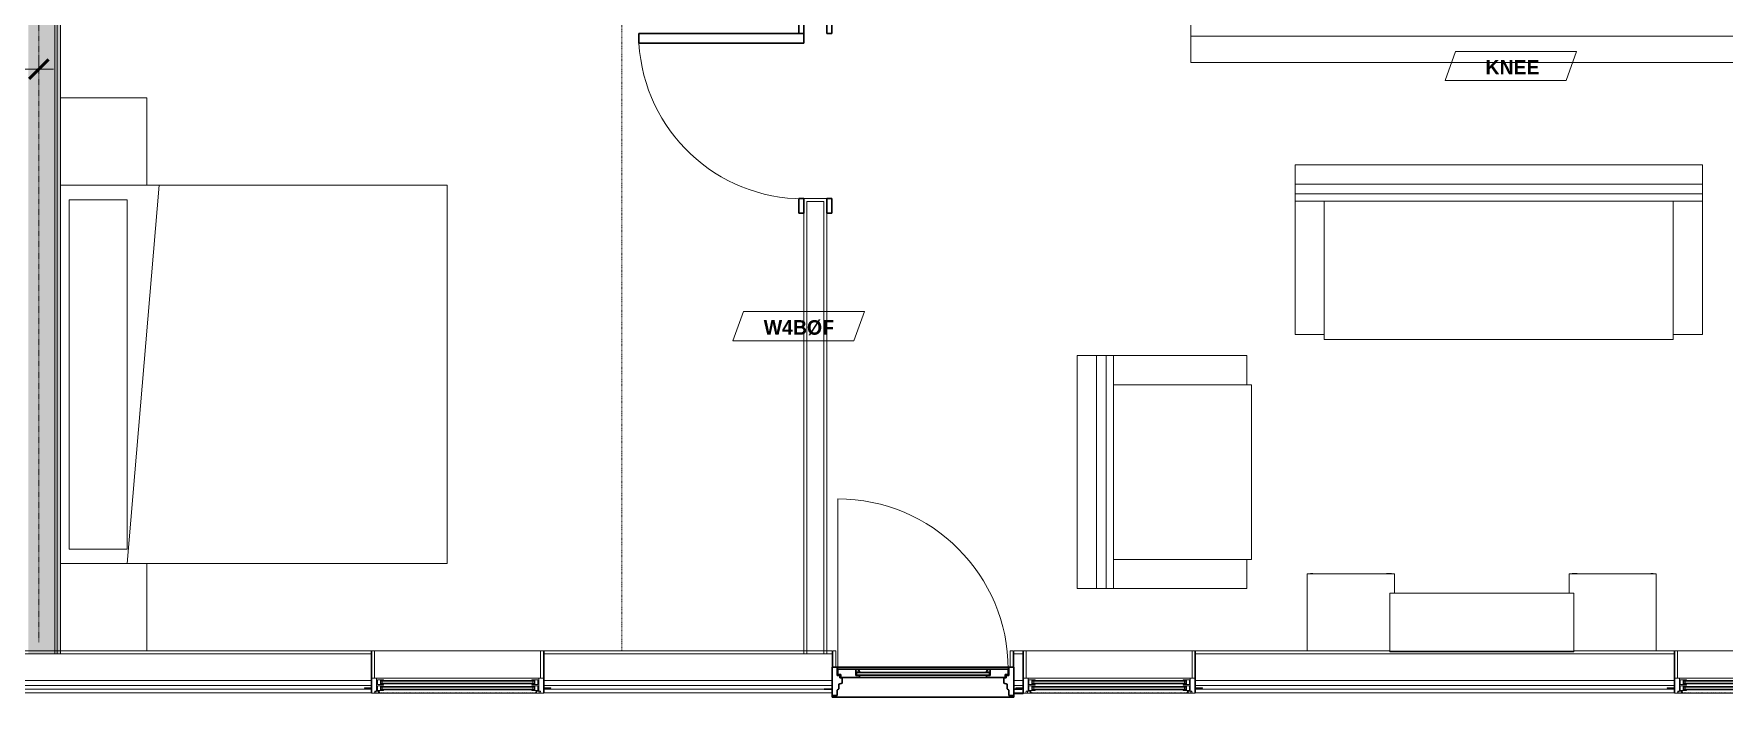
# Model space of a CAD drawing. Header units: inches. Extents: x -4010 to -1814, y 9846 to 12241.
# Drawn here: x -2514.2 to -2165.4, y 11275.4 to 11412.1 of the extents above; entities that cross this region are included whole.
import ezdxf

# ---------------------------------------------------------------- set-up
doc = ezdxf.new("R2010")
doc.units = ezdxf.units.IN
doc.header["$MEASUREMENT"] = 0
doc.linetypes.add('Dash', pattern=[0.25, 0.125, -0.125])
doc.linetypes.add('Dash 3_32_', pattern=[0.1875, 0.09375, -0.09375])
for name, color, linetype, lineweight in [('0-1', 7, 'Continuous', 5), ('0-2', 7, 'Continuous', 9), ('A-ANNO-DIMS', 211, 'Continuous', 9), ('A-ANNO-DIMS-32', 211, 'Continuous', 9), ('A-DETL-1', 90, 'Dash 3_32_', 18), ('A-DETL-GENF-HDLN-1', 7, 'Dash', 9), ('A-DETL-GENF-HDLN-2', 1, 'Continuous', 18), ('A-DOOR-1', 7, 'Continuous', 9), ('A-DOOR-2', 10, 'Continuous', 30), ('A-DOOR-3', 31, 'Continuous', 9), ('A-DOOR-4', 31, 'Continuous', 30), ('A-DOOR-FRAM-1', 7, 'Continuous', 9), ('A-DOOR-FRAM-2', 10, 'Continuous', 30), ('A-DOOR-FRAM-3', 31, 'Continuous', 30), ('A-DOOR-GLAZ-1', 7, 'Continuous', 9), ('A-GLAZ', 151, 'Continuous', 18), ('A-GLAZ-1', 10, 'Continuous', 30), ('A-GLAZ-2', 7, 'Continuous', 9), ('A-WALL', 113, 'Continuous', 18), ('A-WALL-1', 7, 'Continuous', 9), ('A-WALL-2', 250, 'Continuous', 18), ('A-WALL-3', 113, 'Continuous', 9), ('A-WALL-IDEN', 211, 'Continuous', 9), ('I-FURN', 30, 'Continuous', 9), ('I-FURN-HDLN', 30, 'Dash', 9), ('I-WALL-2', 241, 'Continuous', 5), ('I-WALL-3', 7, 'Continuous', 9), ('Q-CASE', 31, 'Continuous', 9)]:
    doc.layers.add(name, color=color, linetype=linetype, lineweight=lineweight)
doc.styles.add('Century Gothic', font='ufonts.com_century-gothic.ttf', dxfattribs={"height": 3})
doc.styles.add('Century Gothic_B_1', font='GOTHICB.TTF', dxfattribs={"height": 3})
doc.dimstyles.new('OD_1__HACK_2', dxfattribs={"dimscale": 12, "dimtxt": 3.132505, "dimasz": 0.333333, "dimexe": 0.25, "dimexo": 0.166667, "dimgap": 0.041667, "dimtad": 1, "dimdec": 4, "dimrnd": 0.0625, "dimzin": 3, "dimdsep": 46, "dimlunit": 4, "dimtxsty": 'Century Gothic', "dimblk1": 'OBLIQUE', "dimblk2": 'OBLIQUE', "dimsah": 1, "dimcen": 0.09, "dimdle": 0.25, "dimazin": 0, "dimtfac": 1, "dimtdec": 4, "dimtix": 1, "dimtmove": 0, "dimatfit": 3, "dimfxl": 1, "dimtvp": 1, "dimtfill": 1, "dimfrac": 2, "dimtolj": 1, "dimtzin": 0, "dimarcsym": 2})

# ---------------------------------------------------------------- blocks, each defined once
blk = doc.blocks.new('Bayer Built Door - 37-1_2__ x 81-3_4__ - 1st floor-3089957-UNIT PLANS - 1ST FLOOR')
at = {"layer": 'A-DOOR-1'}
blk.add_line((17.56, -0.53), (17.56, -35.66), dxfattribs=at)
blk.add_arc((17.56, -0.53), 35.13, 180, 270, dxfattribs=at)
at = {"layer": 'A-DOOR-2'}
for p, q in [((-16.95, 0.54), (-17.56, 0.53)), ((-17.56, 0.53), (-17.56, -0.53)), ((-16.95, 1.19), (-16.95, 0.54)), ((-16.95, 1.19), (-13.13, 1.19)), ((-13.87, 0.78), (-13.13, 0.78)), ((-13.87, -0.53), (-13.87, 0.78)), ((-13.13, 0.03), (-13.87, 0.03)), ((-13.13, 0.87), (-13.16, 1.19)), ((13.12, 1.19), (-13.13, 1.19)), ((-13.13, 0.78), (-13.13, 0.87)), ((-13.13, -0.03), (-13.13, 0.03)), ((13.12, 0.87), (13.16, 1.19)), ((13.12, 0.78), (13.12, 0.87)), ((13.87, 0.78), (13.12, 0.78)), ((13.12, 0.03), (13.87, 0.03)), ((13.12, -0.03), (13.12, 0.03)), ((16.95, 1.19), (13.12, 1.19)), ((13.87, -0.53), (13.87, 0.78)), ((16.95, 1.19), (16.95, 0.54)), ((16.95, 0.54), (17.56, 0.53)), ((17.56, 0.53), (17.56, -0.53)), ((-17.56, -0.53), (-13.13, -0.53)), ((-13.87, -0.47), (-13.36, -0.47)), ((-13.87, -0.53), (-13.87, -0.47)), ((-13.36, -0.47), (-13.16, -0.22)), ((-13.16, -0.22), (-13.13, -0.03)), ((13.12, -0.53), (-13.13, -0.53)), ((13.16, -0.22), (13.12, -0.03)), ((17.56, -0.53), (13.12, -0.53)), ((13.36, -0.47), (13.16, -0.22)), ((13.87, -0.47), (13.36, -0.47)), ((13.87, -0.53), (13.87, -0.47))]:
    blk.add_line(p, q, dxfattribs=at)
at = {"layer": 'A-DOOR-FRAM-1'}
for p, q in [((-18, -1), (-18.63, -1)), ((-18.63, -1), (-18.63, -4.31)), ((-18, -4.31), (-18, -1)), ((18.62, -1), (18, -1)), ((18, -1), (18, -4.31)), ((18.62, -4.31), (18.62, -1)), ((-18.63, -4.31), (-18, -4.31)), ((18, -4.31), (18.62, -4.31))]:
    blk.add_line(p, q, dxfattribs=at)
at = {"layer": 'A-DOOR-FRAM-2'}
for p, q in [((-20.38, 3.56), (-18.75, 3.56)), ((18.75, 5.22), (-18.75, 5.22)), ((-18.75, 5.22), (-18.75, 4.31)), ((-18.75, 4.87), (-18.75, -1)), ((-18.75, 4.87), (-17.72, 4.87)), ((-17.72, 3.75), (-17.72, 4.87)), ((-17.38, 3.51), (-17.72, 3.75)), ((-17.38, 2.51), (-17.38, 3.51)), ((17.38, 3.51), (17.72, 3.75)), ((17.38, 2.51), (17.38, 3.51)), ((17.72, 3.75), (17.72, 4.87)), ((18.75, 4.87), (17.72, 4.87)), ((18.75, 4.31), (18.75, 5.22)), ((18.75, 4.87), (18.75, -1)), ((20.37, 3.56), (18.75, 3.56)), ((-17.72, 0.78), (-17.14, 0.78)), ((-17.72, -1), (-17.72, 0.78)), ((-16.69, 2.36), (-17.38, 2.51)), ((-17.14, 0.78), (-17.14, 1.22)), ((-17.14, 1.22), (-16.69, 1.22)), ((-16.69, 1.22), (-16.69, 2.36)), ((16.69, 2.36), (17.38, 2.51)), ((16.69, 1.22), (16.69, 2.36)), ((17.14, 1.22), (16.69, 1.22)), ((17.14, 0.78), (17.14, 1.22)), ((17.72, 0.78), (17.14, 0.78)), ((17.72, -1), (17.72, 0.78)), ((-18.37, -1), (-18.75, -1)), ((-18.75, -1), (-17.72, -1)), ((-18.75, -1), (-18.63, -1)), ((-18, -1), (18, -1)), ((18.75, -1), (17.72, -1)), ((18.62, -1), (18.75, -1))]:
    blk.add_line(p, q, dxfattribs=at)
at = {"layer": 'A-DOOR-GLAZ-1'}
for p, q in [((-13.13, 0.62), (-13.87, 0.62)), ((-13.87, 0.19), (-13.13, 0.19)), ((-13.66, 0.62), (-13.66, 0.19)), ((13.12, 0.78), (-13.13, 0.78)), ((13.12, 0.62), (-13.13, 0.62)), ((13.12, 0.19), (-13.13, 0.19)), ((13.12, 0.03), (-13.13, 0.03)), ((13.12, 0.62), (13.87, 0.62)), ((13.87, 0.19), (13.12, 0.19)), ((13.66, 0.62), (13.66, 0.19))]:
    blk.add_line(p, q, dxfattribs=at)
blk = doc.blocks.new('Window-Double_Hung-Marvin-Essential - ESDH3066 - 1st Floor-3090191-UNIT PLANS - 1ST FLOOR')
at = {"layer": 'A-DETL-GENF-HDLN-1'}
blk.add_line((16.1, 4.34), (-16.5, 4.34), dxfattribs=at)
at = {"layer": 'A-DETL-GENF-HDLN-2'}
for p, q in [((-17.75, 4.41), (-17.16, 4.41)), ((-17.75, 4.41), (-17.75, 1.31)), ((-17.08, 4), (-17.16, 4.41)), ((-17.08, 4), (-16.19, 4)), ((-16.85, 4.37), (-16.85, 4)), ((-16.3, 4.37), (-16.85, 4.37)), ((-16.38, 3.9), (-16.72, 3.9)), ((-16.72, 3.9), (-16.72, 1.31)), ((-15.34, 3.81), (-16.56, 3.81)), ((-16.56, 2.87), (-16.56, 3.81)), ((-16.38, 4), (-16.38, 3.9)), ((-16.3, 4.14), (-16.3, 4.37)), ((-16.18, 4.14), (-16.3, 4.14)), ((-16.19, 4.09), (-16.1, 4.09)), ((-16.19, 4), (-16.19, 4.09)), ((-16.18, 4.34), (-16.1, 4.34)), ((-16.18, 4.34), (-16.18, 4.14)), ((-16.1, 4.09), (-16.1, 4.34)), ((-15.94, 2.99), (-15.94, 3.71)), ((-15.94, 3.71), (-15.28, 3.71)), ((-15.84, 3.01), (-15.84, 3.7)), ((-15.54, 3.13), (-15.54, 3.57)), ((-15.34, 3.81), (-15.28, 3.75)), ((-15.28, 3.71), (-15.28, 3.75)), ((15.34, 3.81), (15.28, 3.75)), ((15.28, 3.71), (15.28, 3.75)), ((15.94, 3.71), (15.28, 3.71)), ((15.34, 3.81), (16.56, 3.81)), ((15.54, 3.13), (15.54, 3.57)), ((15.84, 3.01), (15.84, 3.7)), ((15.94, 2.99), (15.94, 3.71)), ((16.18, 4.34), (16.1, 4.34)), ((16.1, 4.09), (16.1, 4.34)), ((16.19, 4.09), (16.1, 4.09)), ((16.18, 4.34), (16.18, 4.14)), ((16.18, 4.14), (16.3, 4.14)), ((16.19, 4), (16.19, 4.09)), ((17.08, 4), (16.19, 4)), ((16.3, 4.14), (16.3, 4.37)), ((16.3, 4.37), (16.85, 4.37)), ((16.38, 4), (16.38, 3.9)), ((16.38, 3.9), (16.72, 3.9)), ((16.56, 2.87), (16.56, 3.81)), ((16.72, 3.9), (16.72, 1.31)), ((16.85, 4.37), (16.85, 4)), ((17.08, 4), (17.16, 4.41)), ((17.75, 4.41), (17.16, 4.41)), ((17.75, 4.41), (17.75, 1.31)), ((-19.25, 3.36), (-19.25, 3.31)), ((-17.75, 3.36), (-19.25, 3.36)), ((-19.25, 3.31), (-17.9, 3.31)), ((-17.9, 3.31), (-17.9, 3.2)), ((-17.9, 3.2), (-17.75, 3.2)), ((-16.72, 1.31), (-17.75, 1.31)), ((-17.13, 1.28), (-17.13, -4.31)), ((-16.56, 2.87), (-15.34, 2.87)), ((-15.34, 2.59), (-16.56, 2.59)), ((-16.56, 1.66), (-16.56, 2.59)), ((-16.56, 1.66), (-15.34, 1.66)), ((-15.28, 2.99), (-15.94, 2.99)), ((-15.94, 1.77), (-15.94, 2.49)), ((-15.94, 2.49), (-15.28, 2.49)), ((-15.28, 1.77), (-15.94, 1.77)), ((-15.84, 1.79), (-15.84, 2.48)), ((-15.54, 1.92), (-15.54, 2.35)), ((-15.34, 2.87), (-15.28, 2.94)), ((-15.34, 2.59), (-15.28, 2.53)), ((-15.34, 1.66), (-15.28, 1.72)), ((-15.28, 2.94), (-15.28, 2.99)), ((-15.28, 2.49), (-15.28, 2.53)), ((-15.28, 1.72), (-15.28, 1.77)), ((15.28, 2.94), (15.28, 2.99)), ((15.28, 2.99), (15.94, 2.99)), ((15.34, 2.87), (15.28, 2.94)), ((15.34, 2.59), (15.28, 2.53)), ((15.28, 2.49), (15.28, 2.53)), ((15.94, 2.49), (15.28, 2.49)), ((15.28, 1.72), (15.28, 1.77)), ((15.28, 1.77), (15.94, 1.77)), ((15.34, 1.66), (15.28, 1.72)), ((16.56, 2.87), (15.34, 2.87)), ((15.34, 2.59), (16.56, 2.59)), ((16.56, 1.66), (15.34, 1.66)), ((15.54, 1.92), (15.54, 2.35)), ((15.84, 1.79), (15.84, 2.48)), ((15.94, 1.77), (15.94, 2.49)), ((16.56, 1.66), (16.56, 2.59)), ((16.72, 1.31), (17.75, 1.31)), ((17.12, -4.31), (17.12, 1.28)), ((17.75, 3.36), (19.25, 3.36)), ((17.9, 3.2), (17.75, 3.2)), ((17.9, 3.31), (17.9, 3.2)), ((19.25, 3.31), (17.9, 3.31)), ((19.25, 3.36), (19.25, 3.31)), ((-17.13, -4.31), (-17.75, -4.31)), ((17.12, -4.31), (17.75, -4.31))]:
    blk.add_line(p, q, dxfattribs=at)
at = {"layer": 'A-GLAZ'}
for p, q in [((15.84, 3.7), (-15.84, 3.7)), ((15.84, 3.57), (-15.84, 3.57)), ((15.84, 3.13), (-15.84, 3.13)), ((15.84, 3.01), (-15.84, 3.01)), ((15.84, 2.48), (-15.84, 2.48)), ((15.84, 2.35), (-15.84, 2.35)), ((15.84, 1.92), (-15.84, 1.92)), ((15.84, 1.79), (-15.84, 1.79))]:
    blk.add_line(p, q, dxfattribs=at)
at = {"layer": 'A-GLAZ-1'}
for p, q in [((-17.75, 4.41), (-17.75, 1.31)), ((17.75, 1.31), (17.75, 4.41)), ((-17.75, 1.28), (-17.75, -4.31)), ((17.75, -4.31), (17.75, 1.28))]:
    blk.add_line(p, q, dxfattribs=at)
at = {"layer": 'A-GLAZ-2'}
for p, q in [((17.75, 4.41), (-17.75, 4.41)), ((19.62, 4.56), (17.75, 4.56)), ((17.75, 4.56), (17.75, 4.41)), ((17.75, 4.31), (19.62, 4.31)), ((19.62, 4.31), (19.62, 4.56)), ((-17.75, 1.31), (17.75, 1.31)), ((-17.75, -4.31), (17.75, -4.31))]:
    blk.add_line(p, q, dxfattribs=at)
blk = doc.blocks.new('Window-Double_Hung-Marvin-Essential - ESDH3066 - 1st Floor-3090114-UNIT PLANS - 1ST FLOOR')
at = {"layer": 'A-DETL-GENF-HDLN-1'}
blk.add_line((16.1, -4.34), (-16.5, -4.34), dxfattribs=at)
at = {"layer": 'A-DETL-GENF-HDLN-2'}
for p, q in [((-17.13, 4.31), (-17.75, 4.31)), ((-17.13, -1.28), (-17.13, 4.31)), ((17.12, 4.31), (17.75, 4.31)), ((17.12, 4.31), (17.12, -1.28)), ((-19.25, -3.36), (-19.25, -3.31)), ((-19.25, -3.31), (-17.9, -3.31)), ((-17.75, -3.36), (-19.25, -3.36)), ((-17.9, -3.31), (-17.9, -3.2)), ((-17.9, -3.2), (-17.75, -3.2)), ((-16.72, -1.31), (-17.75, -1.31)), ((-17.75, -4.41), (-17.75, -1.31)), ((-16.72, -3.9), (-16.72, -1.31)), ((-16.56, -1.66), (-15.34, -1.66)), ((-16.56, -1.66), (-16.56, -2.59)), ((-15.34, -2.59), (-16.56, -2.59)), ((-16.56, -2.88), (-15.34, -2.88)), ((-16.56, -2.88), (-16.56, -3.81)), ((-15.28, -1.77), (-15.94, -1.77)), ((-15.94, -1.77), (-15.94, -2.49)), ((-15.94, -2.49), (-15.28, -2.49)), ((-15.28, -2.99), (-15.94, -2.99)), ((-15.94, -2.99), (-15.94, -3.71)), ((-15.84, -1.79), (-15.84, -2.48)), ((-15.84, -3.01), (-15.84, -3.7)), ((-15.54, -1.92), (-15.54, -2.35)), ((-15.54, -3.13), (-15.54, -3.57)), ((-15.34, -1.66), (-15.28, -1.72)), ((-15.34, -2.59), (-15.28, -2.53)), ((-15.34, -2.88), (-15.28, -2.94)), ((-15.28, -1.72), (-15.28, -1.77)), ((-15.28, -2.49), (-15.28, -2.53)), ((-15.28, -2.94), (-15.28, -2.99)), ((15.34, -1.66), (15.28, -1.72)), ((15.28, -1.72), (15.28, -1.77)), ((15.28, -1.77), (15.94, -1.77)), ((15.28, -2.49), (15.28, -2.53)), ((15.94, -2.49), (15.28, -2.49)), ((15.34, -2.59), (15.28, -2.53)), ((15.34, -2.88), (15.28, -2.94)), ((15.28, -2.94), (15.28, -2.99)), ((15.28, -2.99), (15.94, -2.99)), ((16.56, -1.66), (15.34, -1.66)), ((15.34, -2.59), (16.56, -2.59)), ((16.56, -2.88), (15.34, -2.88)), ((15.54, -1.92), (15.54, -2.35)), ((15.54, -3.13), (15.54, -3.57)), ((15.84, -1.79), (15.84, -2.48)), ((15.84, -3.01), (15.84, -3.7)), ((15.94, -1.77), (15.94, -2.49)), ((15.94, -2.99), (15.94, -3.71)), ((16.56, -1.66), (16.56, -2.59)), ((16.56, -2.88), (16.56, -3.81)), ((16.72, -3.9), (16.72, -1.31)), ((16.72, -1.31), (17.75, -1.31)), ((17.75, -4.41), (17.75, -1.31)), ((17.9, -3.2), (17.75, -3.2)), ((17.75, -3.36), (19.25, -3.36)), ((17.9, -3.31), (17.9, -3.2)), ((19.25, -3.31), (17.9, -3.31)), ((19.25, -3.36), (19.25, -3.31)), ((-17.75, -4.41), (-17.16, -4.41)), ((-17.08, -4), (-17.16, -4.41)), ((-17.08, -4), (-16.19, -4)), ((-16.85, -4.37), (-16.85, -4)), ((-16.3, -4.37), (-16.85, -4.37)), ((-16.38, -3.9), (-16.72, -3.9)), ((-15.34, -3.81), (-16.56, -3.81)), ((-16.38, -4), (-16.38, -3.9)), ((-16.18, -4.14), (-16.3, -4.14)), ((-16.3, -4.14), (-16.3, -4.37)), ((-16.19, -4), (-16.19, -4.09)), ((-16.19, -4.09), (-16.1, -4.09)), ((-16.18, -4.34), (-16.18, -4.14)), ((-16.18, -4.34), (-16.1, -4.34)), ((-16.1, -4.09), (-16.1, -4.34)), ((-15.94, -3.71), (-15.28, -3.71)), ((-15.34, -3.81), (-15.28, -3.75)), ((-15.28, -3.71), (-15.28, -3.75)), ((15.28, -3.71), (15.28, -3.75)), ((15.94, -3.71), (15.28, -3.71)), ((15.34, -3.81), (15.28, -3.75)), ((15.34, -3.81), (16.56, -3.81)), ((16.19, -4.09), (16.1, -4.09)), ((16.1, -4.09), (16.1, -4.34)), ((16.18, -4.34), (16.1, -4.34)), ((16.18, -4.34), (16.18, -4.14)), ((16.18, -4.14), (16.3, -4.14)), ((17.08, -4), (16.19, -4)), ((16.19, -4), (16.19, -4.09)), ((16.3, -4.14), (16.3, -4.37)), ((16.3, -4.37), (16.85, -4.37)), ((16.38, -4), (16.38, -3.9)), ((16.38, -3.9), (16.72, -3.9)), ((16.85, -4.37), (16.85, -4)), ((17.08, -4), (17.16, -4.41)), ((17.75, -4.41), (17.16, -4.41))]:
    blk.add_line(p, q, dxfattribs=at)
at = {"layer": 'A-GLAZ'}
for p, q in [((15.84, -1.79), (-15.84, -1.79)), ((15.84, -1.92), (-15.84, -1.92)), ((15.84, -2.35), (-15.84, -2.35)), ((15.84, -2.48), (-15.84, -2.48)), ((15.84, -3.01), (-15.84, -3.01)), ((15.84, -3.13), (-15.84, -3.13)), ((15.84, -3.57), (-15.84, -3.57)), ((15.84, -3.7), (-15.84, -3.7))]:
    blk.add_line(p, q, dxfattribs=at)
at = {"layer": 'A-GLAZ-1'}
for p, q in [((-17.75, -1.28), (-17.75, 4.31)), ((17.75, 4.31), (17.75, -1.28)), ((-17.75, -4.41), (-17.75, -1.31)), ((17.75, -1.31), (17.75, -4.41))]:
    blk.add_line(p, q, dxfattribs=at)
at = {"layer": 'A-GLAZ-2'}
for p, q in [((-17.75, 4.31), (17.75, 4.31)), ((-17.75, -1.31), (17.75, -1.31)), ((17.75, -4.41), (-17.75, -4.41))]:
    blk.add_line(p, q, dxfattribs=at)
blk = doc.blocks.new('CTR - 1st Phase - Shell_rvt-1-UNIT PLANS - 1ST FLOOR')
at = {"layer": 'A-WALL-1'}
for p, q in [((-2444.47, 11284.91), (-2542.37, 11284.91)), ((-2349.47, 11284.91), (-2408.97, 11284.91)), ((-2349.47, 11276.29), (-2349.47, 11284.91)), ((-2310.07, 11284.91), (-2311.97, 11284.91)), ((-2311.97, 11284.91), (-2311.97, 11276.29)), ((-2234.43, 11284.91), (-2274.57, 11284.91)), ((-2175.67, 11284.91), (-2196.43, 11284.91)), ((-2444.47, 11279.29), (-2444.47, 11279.32)), ((-2408.97, 11279.32), (-2408.97, 11279.29)), ((-2310.07, 11279.29), (-2310.07, 11279.32)), ((-2274.57, 11279.32), (-2274.57, 11279.29)), ((-2175.67, 11279.29), (-2175.67, 11279.32)), ((-2542.37, 11276.29), (-2444.47, 11276.29)), ((-2408.97, 11276.29), (-2349.47, 11276.29)), ((-2311.97, 11276.29), (-2311.95, 11276.29)), ((-2274.57, 11276.29), (-2175.67, 11276.29))]:
    blk.add_line(p, q, dxfattribs=at)
at = {"layer": 'A-WALL-2'}
for p, q in [((-2444.47, 11284.29), (-2542.37, 11284.29)), ((-2349.47, 11284.29), (-2408.97, 11284.29)), ((-2310.07, 11284.29), (-2311.97, 11284.29)), ((-2175.67, 11284.29), (-2274.57, 11284.29)), ((-2444.47, 11278.79), (-2542.37, 11278.79)), ((-2349.47, 11278.79), (-2408.97, 11278.79)), ((-2310.07, 11278.79), (-2311.97, 11278.79)), ((-2175.67, 11278.79), (-2274.57, 11278.79)), ((-2444.47, 11277.79), (-2542.37, 11277.79)), ((-2444.47, 11277.04), (-2542.37, 11277.04)), ((-2349.47, 11277.79), (-2408.97, 11277.79)), ((-2349.47, 11277.04), (-2408.97, 11277.04)), ((-2310.07, 11277.79), (-2311.97, 11277.79)), ((-2310.07, 11277.04), (-2311.97, 11277.04)), ((-2175.67, 11277.79), (-2274.57, 11277.79)), ((-2175.67, 11277.04), (-2274.57, 11277.04))]:
    blk.add_line(p, q, dxfattribs=at)
at = {"layer": '0-2', "rotation": 180}
for name, p in [('Bayer Built Door - 37-1_2__ x 81-3_4__ - 1st floor-3089957-UNIT PLANS - 1ST FLOOR', (-2330.72, 11280.6)), ('Window-Double_Hung-Marvin-Essential - ESDH3066 - 1st Floor-3090191-UNIT PLANS - 1ST FLOOR', (-2292.32, 11280.6))]:
    blk.add_blockref(name, p, dxfattribs=at)
at = {"layer": '0-2'}
for p in [(-2426.72, 11280.6), (-2157.92, 11280.6)]:
    blk.add_blockref('Window-Double_Hung-Marvin-Essential - ESDH3066 - 1st Floor-3090114-UNIT PLANS - 1ST FLOOR', p, dxfattribs=at)
blk = doc.blocks.new('CTR - 1st Phase - Common Walls_rvt-1-UNIT PLANS - 1ST FLOOR')
at = {"layer": 'I-WALL-2'}
for points in [[(-2515.31, 11284.29), (-2509.81, 11284.29), (-2509.81, 11641.24), (-2515.31, 11641.24), (-2515.31, 11342.82)], [(-2509.31, 11284.29), (-2509.31, 11641.24), (-2509.81, 11641.24), (-2509.81, 11284.29)], [(-2509.31, 11284.29), (-2508.69, 11284.29), (-2508.69, 11640.61), (-2509.31, 11640.61), (-2509.31, 11342.82)]]:
    blk.add_hatch(color=256, dxfattribs=at).paths.add_polyline_path(points, flags=0)
at = {"layer": 'A-WALL-2'}
for p, q in [((-2509.81, 11284.29), (-2509.81, 11640.61)), ((-2509.31, 11284.29), (-2509.31, 11640.61))]:
    blk.add_line(p, q, dxfattribs=at)
at = {"layer": 'I-WALL-3'}
for p, q in [((-2508.69, 11284.29), (-2508.69, 11518.65)), ((-2517.56, 11284.29), (-2508.69, 11284.29))]:
    blk.add_line(p, q, dxfattribs=at)
blk = doc.blocks.new('SWING - SINGLE - FLUSH - 2-10 x 6-8 - PRIVACY-3199407-UNIT PLANS - 1ST FLOOR')
at = {"layer": 'A-DOOR-3'}
blk.add_arc((17, 2.37), 34.07, 93.3657, 180, dxfattribs=at)
at = {"layer": 'A-DOOR-4'}
for p, q in [((15, 2.37), (15, 36.38)), ((17, 36.38), (15, 36.38)), ((17, 2.37), (17, 36.38)), ((17, 2.37), (15, 2.37))]:
    blk.add_line(p, q, dxfattribs=at)
at = {"layer": 'A-DOOR-FRAM-3'}
for p, q in [((-17, 3.37), (-20, 3.37)), ((-20, 3.37), (-20, 2.37)), ((-20, 2.37), (-17, 2.37)), ((-17, 2.37), (-17, 3.37)), ((20, 3.37), (17, 3.37)), ((17, 3.37), (17, 2.37)), ((17, 2.37), (20, 2.37)), ((20, 2.37), (20, 3.37)), ((-17, -2.38), (-20, -2.38)), ((-20, -2.38), (-20, -3.38)), ((-20, -3.38), (-17, -3.38)), ((-17, -3.38), (-17, -2.38)), ((20, -2.38), (17, -2.38)), ((17, -2.38), (17, -3.38)), ((17, -3.38), (20, -3.38)), ((20, -3.38), (20, -2.38))]:
    blk.add_line(p, q, dxfattribs=at)
blk = doc.blocks.new('Bed-Standard - King 78_ x 80_-V148-UNIT PLANS - 1ST FLOOR')
at = {"layer": 'I-FURN'}
for p, q in [((-28.31, 41.8), (49.69, 41.8)), ((-28.31, -38.02), (-28.31, 41.8)), ((49.69, 41.8), (49.69, -38.02)), ((49.69, -24.2), (-28.31, -17.63)), ((-25.31, -24.2), (46.69, -24.2)), ((-25.31, -36.2), (-25.31, -24.2)), ((46.69, -36.2), (46.69, -24.2)), ((-25.31, -36.2), (46.69, -36.2))]:
    blk.add_line(p, q, dxfattribs=at)
at = {"layer": 'I-FURN-HDLN'}
for p, q in [((-62.57, 77.8), (67.69, 77.8)), ((-64.31, 40.11), (-64.31, 74.11))]:
    blk.add_line(p, q, dxfattribs=at)
blk = doc.blocks.new('Table-Night Stand - 18_ x 18_ x 24_-V89-UNIT PLANS - 1ST FLOOR')
at = {"layer": 'I-FURN'}
blk.add_line((0.15, 0), (18.15, 0), dxfattribs=at)
blk = doc.blocks.new('Table-Night Stand - 18_ x 18_ x 24_-V90-UNIT PLANS - 1ST FLOOR')
at = {"layer": 'I-FURN'}
for p, q in [((0.15, 0), (18.15, 0)), ((0.15, -17.81), (0.15, 0))]:
    blk.add_line(p, q, dxfattribs=at)
blk = doc.blocks.new('Entertainment_Center_14771 - Entertainment_Center_14771-V122-UNIT PLANS - 1ST FLOOR')
at = {"layer": 'I-FURN'}
for p, q in [((-18, 10), (-36, 10)), ((-36, 10), (-36, -5.92)), ((-34.85, 10.03), (-35.34, 10.03)), ((-35.34, 10.03), (-35.34, 10)), ((-34.85, 10), (-34.85, 10.03)), ((-18.66, 10.03), (-19.66, 10.03)), ((-19.66, 10.03), (-19.66, 10)), ((-18.66, 10), (-18.66, 10.03)), ((-18, 6), (-18, 10)), ((36, 10), (18, 10)), ((18, 10), (18, 6)), ((18.66, 10.03), (18.66, 10)), ((19.66, 10.03), (18.66, 10.03)), ((19.66, 10), (19.66, 10.03)), ((35.34, 10.03), (34.85, 10.03)), ((34.85, 10.03), (34.85, 10)), ((35.34, 10), (35.34, 10.03)), ((36, -5.92), (36, 10)), ((19, 6), (-19, 6)), ((-19, 6), (-19, -6)), ((19, -6), (19, 6)), ((-19, -6), (19, -6)), ((-19, -6.12), (-19, -6)), ((-19, -6), (19, -6)), ((19, -6.12), (-19, -6.12)), ((19, -6), (19, -6.12))]:
    blk.add_line(p, q, dxfattribs=at)
blk = doc.blocks.new('Couch-Both_Arms-Generic - 1-1372852-UNIT PLANS - 1ST FLOOR')
at = {"layer": 'I-FURN'}
for p, q in [((-42, 17.5), (-36, 17.5)), ((-42, -10), (-42, 17.5)), ((-36, 18.5), (36, 18.5)), ((-36, 17.5), (-36, 18.5)), ((-36, 17.5), (-36, -10)), ((36, 18.5), (36, 17.5)), ((36, 17.5), (42, 17.5)), ((36, -10), (36, 17.5)), ((42, 17.5), (42, -10)), ((-42, -10), (42, -10)), ((-42, -13.5), (-42, -10)), ((42, -10), (42, -13.5)), ((-42, -11.5), (42, -11.5)), ((-42, -13.5), (42, -13.5)), ((-42, -17.5), (-42, -13.5)), ((42, -13.5), (-42, -13.5)), ((42, -13.5), (42, -17.5)), ((42, -17.5), (-42, -17.5))]:
    blk.add_line(p, q, dxfattribs=at)
blk = doc.blocks.new('Couch-Both_Arms-Generic - 2-1352635-UNIT PLANS - 1ST FLOOR')
at = {"layer": 'I-FURN'}
for p, q in [((24, 17.5), (-24, 17.5)), ((-24, 17.5), (-24, 13.5)), ((24, 13.5), (24, 17.5)), ((-24, 13.5), (24, 13.5)), ((24, 13.5), (-24, 13.5)), ((-24, 13.5), (-24, 10)), ((-24, 11.5), (24, 11.5)), ((24, 10), (24, 13.5)), ((-24, 10), (-24, -17.5)), ((-24, 10), (24, 10)), ((-18, -17.5), (-18, 10)), ((18, 10), (18, -17.5)), ((24, -17.5), (24, 10)), ((-24, -17.5), (-18, -17.5)), ((-18, -17.5), (-18, -18.5)), ((-18, -18.5), (18, -18.5)), ((18, -18.5), (18, -17.5)), ((18, -17.5), (24, -17.5))]:
    blk.add_line(p, q, dxfattribs=at)
blk = doc.blocks.new('OD_CW_Base Cabinet - OD_CW_Base Cabinet-3907595-UNIT PLANS - 1ST FLOOR')
at = {"layer": 'Q-CASE'}
for p, q in [((132.74, 24), (0.74, 24)), ((0.74, 24), (0.74, 0)), ((0.74, 1), (0.74, 24)), ((0.74, 24), (132.74, 24)), ((132.74, 0), (132.74, 24)), ((132.74, 24), (132.74, 1)), ((0.74, 0), (0.74, 1)), ((0.74, 1), (132.74, 1)), ((132.74, 1), (0.74, 1)), ((0.74, 0), (132.74, 0)), ((132.74, 0), (0.74, 0)), ((132.74, 1), (132.74, 0))]:
    blk.add_line(p, q, dxfattribs=at)
blk = doc.blocks.new('DIMBLOCK232-UNIT PLANS - 1ST FLOOR')
at = {"layer": 'A-ANNO-DIMS-32'}
for p, q in [((-2627, 11412.24), (-2627, 11401.82)), ((-2627, 11404.82), (-2627, 11412.24)), ((-2513.12, 11403.99), (-2513.12, 11407.82)), ((-2510.12, 11404.82), (-2627, 11404.82)), ((-2513.12, 11404.82), (-2513.12, 11403.99))]:
    blk.add_line(p, q, dxfattribs=at)
at = {"layer": 'A-ANNO-DIMS-32', "lineweight": 50}
for p, q in [((-2627, 11404.82), (-2629, 11402.82)), ((-2627, 11404.82), (-2625, 11406.82)), ((-2513.12, 11404.82), (-2515.12, 11402.82)), ((-2513.12, 11404.82), (-2511.12, 11406.82))]:
    blk.add_line(p, q, dxfattribs=at)
at = {"layer": 'A-ANNO-DIMS-32', "color": 0, "insert": (-2579.14, 11409.17), "char_height": 3, "width": 21.7784, "attachment_point": 1, "line_spacing_factor": 0.984502, "style": 'Century Gothic', "bg_fill": 3, "box_fill_scale": 1.25, "bg_fill_color": 256, "bg_fill_true_color": 13158600, "bg_fill_transparency": 0}
blk.add_mtext('9\' - 5 7/8"', dxfattribs=at)
blk = doc.blocks.new('_Oblique')
at = {"color": 0, "linetype": 'ByBlock', "lineweight": -2}
blk.add_line((-0.5, -0.5), (0.5, 0.5), dxfattribs=at)
blk = doc.blocks.new('Wall Tag - Arch Wall-3956453-UNIT PLANS - 1ST FLOOR')
at = {"layer": 'A-WALL-IDEN'}
for p, q in [((-0.356, 0.094), (-0.424, -0.094)), ((0.424, 0.094), (-0.356, 0.094)), ((0.356, -0.094), (0.424, 0.094)), ((-0.424, -0.094), (0.356, -0.094))]:
    blk.add_line(p, q, dxfattribs=at)

msp = doc.modelspace()

# ---------------------------------------------------------------- block references
at = {"layer": '0-1'}
msp.add_blockref('CTR - 1st Phase - Shell_rvt-1-UNIT PLANS - 1ST FLOOR', (0, 0), dxfattribs=at)

# ---------------------------------------------------------------- next in the draw order: linework, layer by layer
at = {"layer": 'A-DETL-1'}
msp.add_line((-2513.12374, 11640.6144), (-2513.12374, 11286.6144), dxfattribs=at)
at = {"layer": 'A-WALL'}
for p, q in [((-2354.68624, 11377.5519), (-2354.68624, 11284.2894)), ((-2351.18624, 11377.5519), (-2354.68624, 11377.5519)), ((-2351.18624, 11284.2894), (-2351.18624, 11377.5519))]:
    msp.add_line(p, q, dxfattribs=at)
at = {"layer": 'A-WALL-3'}
for p, q in [((-2275.44874, 11406.2394), (-2275.44874, 11411.6144)), ((-2143.44874, 11406.2394), (-2275.44874, 11406.2394)), ((-2350.56124, 11378.1769), (-2355.31124, 11378.1769)), ((-2355.31124, 11378.1769), (-2355.31124, 11284.2894)), ((-2350.56124, 11284.2894), (-2350.56124, 11378.1769)), ((-2355.31124, 11284.2894), (-2350.56124, 11284.2894))]:
    msp.add_line(p, q, dxfattribs=at)

# ---------------------------------------------------------------- next in the draw order: block references
at = {"layer": '0-1'}
msp.add_blockref('CTR - 1st Phase - Common Walls_rvt-1-UNIT PLANS - 1ST FLOOR', (0, 0), dxfattribs=at)
at = {"layer": 'A-DOOR-3', "rotation": 90.00000000000514}
msp.add_blockref('SWING - SINGLE - FLUSH - 2-10 x 6-8 - PRIVACY-3199407-UNIT PLANS - 1ST FLOOR', (-2352.93624, 11395.1769), dxfattribs=at)
at = {"layer": 'A-WALL-IDEN', "xscale": 31.99999999999999, "yscale": 31.99999999999999, "zscale": 31.99999999999999}
for p in [(-2209.44874, 11405.50888), (-2356.35425, 11351.85815)]:
    msp.add_blockref('Wall Tag - Arch Wall-3956453-UNIT PLANS - 1ST FLOOR', p, dxfattribs=at)
at = {"layer": 'I-FURN'}
for name, p, rotation in [('Bed-Standard - King 78_ x 80_-V148-UNIT PLANS - 1ST FLOOR', (-2470.66882, 11352.60292), 269.9999999999831), ('Table-Night Stand - 18_ x 18_ x 24_-V90-UNIT PLANS - 1ST FLOOR', (-2490.87374, 11399.06139), 269.9999999999831), ('Couch-Both_Arms-Generic - 1-1372852-UNIT PLANS - 1ST FLOOR', (-2211.92374, 11367.61386), 180), ('Couch-Both_Arms-Generic - 2-1352635-UNIT PLANS - 1ST FLOOR', (-2281.42374, 11321.78886), 89.9999999999433), ('Table-Night Stand - 18_ x 18_ x 24_-V89-UNIT PLANS - 1ST FLOOR', (-2490.87374, 11303.06139), 269.9999999999831)]:
    msp.add_blockref(name, p, dxfattribs=dict(at, rotation=rotation))
msp.add_blockref('Entertainment_Center_14771 - Entertainment_Center_14771-V122-UNIT PLANS - 1ST FLOOR', (-2215.434, 11290.83886), dxfattribs=at)
at = {"layer": 'Q-CASE', "rotation": 180}
msp.add_blockref('OD_CW_Base Cabinet - OD_CW_Base Cabinet-3907595-UNIT PLANS - 1ST FLOOR', (-2142.71103, 11435.6144), dxfattribs=at)

# ---------------------------------------------------------------- next in the draw order: texts
at = {"layer": 'A-WALL-IDEN', "char_height": 3, "attachment_point": 1, "style": 'Century Gothic_B_1'}
for s, insert, width in [('KNEE', (-2214.66781, 11406.75641), 12.524), ('W4BØF', (-2363.57017, 11353.10568), 17.372)]:
    msp.add_mtext(s, dxfattribs=dict(at, insert=insert, width=width))

# ---------------------------------------------------------------- next in the draw order: dimensions: what is measured, and where the dimension line sits
at = {"layer": 'A-ANNO-DIMS'}
dim = msp.add_linear_dim(base=(-2626.99874, 11404.82249), p1=(-2513.12374, 11401.99406), p2=(-2626.99874, 11414.2394), dimstyle='OD_1__HACK_2', override={"dimpost": '<>', "dimfxl": 114.531497}, dxfattribs=at)
dim.commit()
dim.dimension.update_dxf_attribs({"geometry": 'DIMBLOCK232-UNIT PLANS - 1ST FLOOR', "text_midpoint": (-2570.06124, 11407.06416)})

doc.saveas('drawing.dxf')
